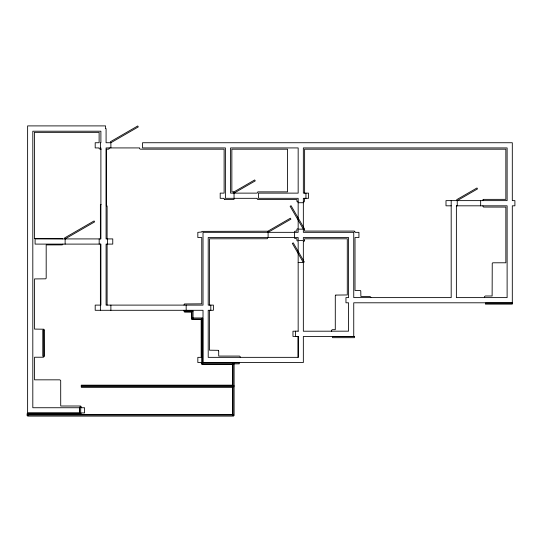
<?xml version="1.0" encoding="UTF-8"?>
<svg xmlns="http://www.w3.org/2000/svg" width="542" height="542" viewBox="0 0 542 542"><rect width="100%" height="100%" fill="white"/><g stroke="black" fill="none" stroke-linecap="round" stroke-linejoin="round"><path stroke-width="0.81" d="M304.157 241.041A1.07 1.07 0 0 1 303.777 241.197L303.344 241.217L303.344 331.223L348.553 331.169L348.553 302.795L345.959 302.795L345.959 297.612L348.553 297.612L348.553 237.532L303.344 237.532L303.344 240.445L298.161 240.445L298.161 237.532L208.209 237.532L208.209 305.105L213.399 305.105L213.399 310.295L208.209 310.295L208.209 357.347L298.161 357.347L298.161 336.474L295.505 336.474L295.505 331.169M62.879 244.103L62.784 244.361A1.003 1.003 0 0 1 62.452 244.727A1.07 1.07 0 0 1 62.073 244.889L46.185 244.909L46.185 277.992A1.077 1.077 0 0 1 46.111 278.283L45.88 278.622A1.077 1.077 0 0 1 45.623 278.825L34.539 278.927L34.539 329.089L43.794 329.211A1.003 1.003 0 0 1 44.214 329.631L44.322 356.392L43.407 357.225L34.539 357.232L34.539 379.834L59.681 379.834L60.541 380.294A1.03 1.03 0 0 1 60.697 380.667L60.718 406.005L80.304 406.012A1.077 1.077 0 0 1 80.602 406.087L80.697 406.134A1.003 1.003 0 0 1 81.11 406.547L81.246 407.74L84.586 407.74L84.586 412.929L81.246 412.929L80.866 414.535L232.538 414.542L232.538 387.239L81.273 387.239L81.273 385.166L232.538 385.166L232.538 364.38L202.01 364.359A1.057 1.057 0 0 1 201.726 364.258A1.003 1.003 0 0 1 201.482 364.075L201.177 362.53L197.83 362.53L197.83 357.347L201.177 357.347L201.177 319.516L192.424 319.516A0.982 0.982 0 0 1 192.132 319.441L192.037 319.394A1.084 1.084 0 0 1 191.868 319.285A0.982 0.982 0 0 1 191.692 319.082M483.024 199.903L482.895 200.628M65.128 238.914L94.62 221.888L94.071 220.94L64.579 237.965L65.128 238.914L65.128 244.103M268.1 232.335L290.905 219.171L290.363 218.223L267.552 231.393L268.1 232.335L268.1 237.532M303.344 262.511L304.292 261.969L293.256 242.857L292.314 243.399L303.344 262.511L298.161 262.511M457.238 200.628L477.516 188.921L476.967 187.972L456.696 199.68L457.238 200.628L457.238 205.818L456.378 205.818L456.378 297.612L507.116 297.612L507.116 205.818L456.378 205.818M335.837 295.078L347.286 294.956L347.286 238.798L304.618 238.798L304.496 240.668A1.003 1.003 0 0 1 304.164 241.034M101.151 149.192L99.423 148.887A1.003 1.003 0 0 1 99.294 148.732A1.057 1.057 0 0 1 99.139 148.359L99.118 147.925L95.196 147.925L95.196 142.736L99.118 142.736L99.118 132.356L34.424 132.356L34.424 238.568L62.357 238.69A1.084 1.084 0 0 1 62.601 238.866L62.642 238.914M298.161 202.01L297.192 201.705A1.003 1.003 0 0 1 297.063 201.549A1.057 1.057 0 0 1 296.908 201.177L296.887 199.585L258.155 199.585A0.982 0.982 0 0 1 257.863 199.51L257.768 199.463A1.084 1.084 0 0 1 257.247 198.826L257.22 198.318L234.273 198.318L234.151 199.036A1.084 1.084 0 0 1 233.71 199.476L233.629 199.51A0.982 0.982 0 0 1 233.338 199.585L224.584 199.409M303.344 202.01L303.777 201.99A1.084 1.084 0 0 0 304.313 201.705L304.618 198.318M298.161 202.722L303.344 202.722M101.151 204.659L100.385 204.659L100.385 238.914M451.188 205.818L445.998 205.818L445.998 200.628L507.116 200.628L507.116 147.925L303.344 147.925L303.344 193.128L308.54 193.128L308.54 198.318L303.344 198.318L303.344 227.816M303.344 228.649L304.536 229.286A1.077 1.077 0 0 1 304.611 229.584L304.618 231.068L354.075 231.075A1.077 1.077 0 0 1 354.366 231.149L354.705 231.373M298.161 331.169L292.971 331.223L292.971 336.413L298.161 336.413L298.161 357.347M81.273 385.68L234.042 385.68M81.273 386.724L234.042 386.724M191.665 319.062L191.489 312.138L184.829 312.117A1.077 1.077 0 0 1 184.361 311.901A1.009 1.009 0 0 1 184.117 311.589L183.995 310.295M218.622 350.837L218.467 350.572A1.009 1.009 0 0 0 218.155 350.315L209.476 350.193L209.476 310.295M267.748 231.712L267.592 231.448A1.009 1.009 0 0 0 267.281 231.19L202.058 231.373A1.084 1.084 0 0 0 201.875 231.617L201.827 231.712A0.982 0.982 0 0 0 201.753 232.003L197.83 232.342L197.83 237.532L201.753 237.532L201.753 303.838L184.544 303.96A1.084 1.084 0 0 0 184.294 304.137L183.995 305.105M234.252 192.695L234.273 193.128L257.22 193.128L257.342 192.41A1.084 1.084 0 0 1 257.775 191.976L257.863 191.943A0.982 0.982 0 0 1 258.155 191.868L287.551 191.861L287.551 149.192L231.847 149.192L231.847 191.861L233.338 191.868A0.982 0.982 0 0 1 233.629 191.943L233.724 191.983A1.084 1.084 0 0 1 233.968 192.166M484.399 297.612L484.406 296.928A1.077 1.077 0 0 1 484.473 296.637L485.334 296L492.122 295.993L492.244 263.331A1.009 1.009 0 0 1 492.502 263.019L492.583 262.958A1.07 1.07 0 0 1 492.963 262.802L505.849 262.782L505.849 207.085L483.735 207.064A1.077 1.077 0 0 1 483.193 206.773L482.895 205.818M480.652 200.628L480.652 205.818M451.188 200.628L451.188 297.612L353.743 297.612L353.743 232.335L303.344 232.335L303.344 229.151L290.133 206.258L291.074 205.716L304.292 228.602L303.344 229.151L298.161 229.151L298.161 232.335L203.02 232.335L203.02 305.105L106.083 305.105L106.083 244.103L112.763 244.103L112.763 238.914L106.083 238.914L106.083 147.925L139.592 147.925L139.612 148.359A1.043 1.043 0 0 0 140.432 149.172L224.124 149.192L224.124 193.128L220.201 193.128L220.201 198.318L224.124 198.318L224.144 198.751A1.084 1.084 0 0 0 224.429 199.28M370.809 297.612L370.803 297.395A1.077 1.077 0 0 0 370.728 297.097L369.874 296.46L360.891 296.454L360.769 291.007A1.084 1.084 0 0 0 360.586 290.763L360.254 290.539A1.077 1.077 0 0 0 359.956 290.465L355.01 290.458L355.01 237.532L358.933 237.532L358.933 232.342L355.01 232.342L354.888 231.617A1.077 1.077 0 0 0 354.725 231.387M331.487 331.223L331.501 330.498A1.077 1.077 0 0 1 331.609 330.213L332.422 329.672L335.288 329.665L335.295 295.891A0.982 0.982 0 0 1 335.369 295.6L335.41 295.505A1.084 1.084 0 0 1 335.525 295.336M305.939 193.128L305.939 198.318M304.618 193.128L304.618 149.192L505.849 149.192L505.849 199.354L483.735 199.375A1.07 1.07 0 0 0 483.362 199.531L483.281 199.592A1.009 1.009 0 0 0 483.024 199.903M298.161 331.223L298.161 241.217L297.063 240.756A1.07 1.07 0 0 1 296.935 240.479L296.887 238.798L294.645 238.338A1.07 1.07 0 0 1 294.516 238.06L294.475 232.003A0.982 0.982 0 0 1 294.55 231.712L294.591 231.617A1.003 1.003 0 0 1 295.011 231.197L296.887 231.068L296.894 229.584A0.982 0.982 0 0 1 296.969 229.286L297.016 229.198A1.003 1.003 0 0 1 297.429 228.778L298.161 228.649L298.161 198.318L258.527 198.318L258.527 193.128L298.161 193.128L298.161 147.925L230.58 147.925L230.58 193.128L234.049 193.128L255.248 180.892L254.699 179.944L233.507 192.186L234.049 193.128L234.049 198.318L225.391 198.318L225.391 147.925L142.539 147.925L142.539 142.736L512.305 142.736L512.305 200.628L514.9 200.628L514.9 205.818L512.305 205.818L512.305 302.795L353.743 302.795L353.743 336.474L303.344 336.474L303.344 362.53L203.02 362.53L203.02 310.295L95.196 310.295L95.196 305.105L100.893 305.105L100.893 244.103L35.094 244.103L35.094 238.914L100.893 238.914L100.893 147.925L100.385 147.925L100.385 142.736L100.893 142.736L100.893 131.205L32.811 131.205L32.811 407.74L79.396 407.74L79.396 412.929L27.622 412.929L27.622 125.9L105.575 125.9L105.575 128.61L106.083 128.61L106.083 142.736L110.886 142.736L138.298 126.909L137.749 125.961L110.338 141.787L110.886 142.736L110.886 147.925M267.829 237.532L267.369 238.622A1.07 1.07 0 0 1 267.091 238.751L209.476 238.798L209.476 305.105M240.269 357.347L240.147 356.622A1.077 1.077 0 0 0 239.984 356.399L239.625 356.155A1.077 1.077 0 0 0 239.334 356.08L218.704 356.074L218.697 351.128A1.009 1.009 0 0 0 218.609 350.816M210.804 305.105L210.804 310.295M186.17 305.105L186.17 310.295M110.886 305.105L110.886 310.295M109.267 147.925L109.145 148.643A1.084 1.084 0 0 1 108.962 148.887A1.084 1.084 0 0 1 108.718 149.07L108.624 149.118A0.982 0.982 0 0 1 108.332 149.185L106.34 149.192L106.34 205.967L107.106 205.967L107.106 238.914M107.573 238.914L107.573 244.103M107.106 244.103L107.106 305.105M100.385 244.103L100.385 310.295M99.179 238.914L99.179 244.103M335.512 295.363A0.982 0.982 0 0 1 335.816 295.112M267.734 231.691A1.009 1.009 0 0 1 267.816 231.99M512.305 303.086L485.436 303.086L485.436 304.123L512.305 304.123L512.305 303.086M192.525 310.58L185.032 310.58L185.032 311.623L192.525 311.623L192.525 310.58M193.047 311.101L192.003 311.101L192.003 318.479L193.047 318.479L193.047 311.101M202.213 317.964L192.525 317.964L192.525 319.001L202.213 319.001L202.213 317.964M202.735 318.479L201.692 318.479L201.692 363.343L202.735 363.343L202.735 318.479M43.821 330.125L42.784 330.125L42.784 356.189L43.821 356.189L43.821 330.125M354.434 336.643L332.524 336.643L332.524 337.686L354.434 337.686L354.434 336.643M239.232 362.822L202.213 362.822L202.213 363.858L239.232 363.858L239.232 362.822M234.097 363.343L233.06 363.343L233.06 415.578L234.097 415.578L234.097 363.343M80.724 407.049L79.688 407.049L79.688 413.736L80.724 413.736L80.724 407.049M80.202 413.214L27.622 413.214L27.622 414.257L80.202 414.257L80.202 413.214M28.143 413.736L27.1 413.736L27.1 415.578L28.143 415.578L28.143 413.736M233.582 415.057L27.622 415.057L27.622 416.1L233.582 416.1L233.582 415.057"/></g></svg>
